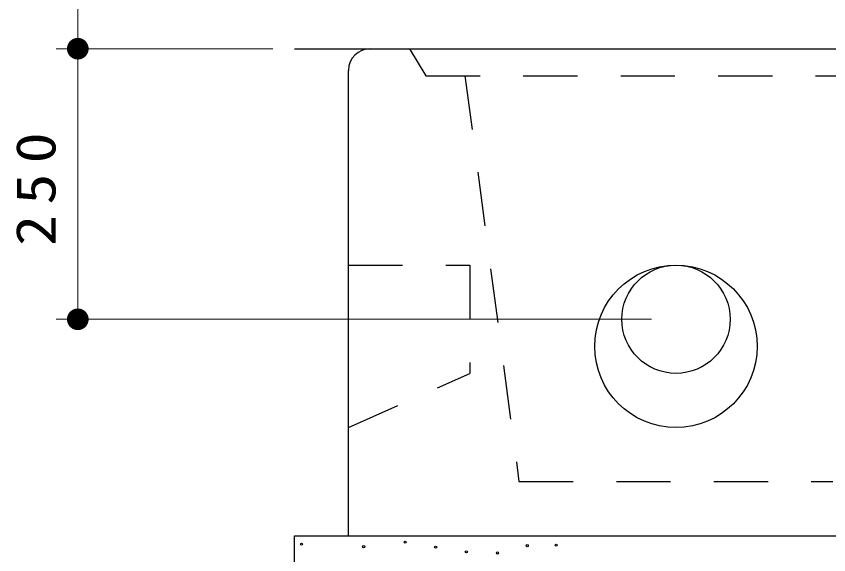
# Model space of a CAD drawing. Units: millimetres on the paper, scale 1:20. Extents: x -365 to 0, y -47 to 257.
# Drawn here: x -332.75 to -295.23, y 97.85 to 122.73 of the extents above; entities that cross this region are included whole.
import ezdxf

# ---------------------------------------------------------------- set-up
doc = ezdxf.new("R2010")
doc.units = ezdxf.units.MM
doc.linetypes.add('USER1', pattern=[4.5, 2.5, -2])
doc.layers.add('LY_1', color=7, linetype='Continuous', lineweight=25)
doc.styles.add('ＭＳ ゴシック', font='')
doc.styles.get('ＭＳ ゴシック').set_extended_font_data('MS Gothic')

# ---------------------------------------------------------------- blocks, each defined once
blk = doc.blocks.new('filled_dot')
at = {"color": 0, "linetype": 'Continuous', "lineweight": -2, "const_width": 1.25}
blk.add_lwpolyline([(-0.625, 0, 1), (0.625, 0, 1)], format="xyb", close=True, dxfattribs=at)

msp = doc.modelspace()

# ---------------------------------------------------------------- linework, layer by layer
at = {"layer": 'LY_1', "lineweight": 13}
for p, q in [((-329.909, 121.228), (-329.909, 149.989)), ((-320.909, 121.228), (-330.909, 121.228)), ((-329.909, 108.728), (-329.909, 121.228)), ((-303.409, 108.728), (-330.909, 108.728))]:
    msp.add_line(p, q, dxfattribs=at)
at = {"layer": 'LY_1'}
for p, q in [((-319.909, 121.228), (-253.159, 121.228)), ((-317.409, 98.728), (-317.409, 120.228)), ((-319.909, 91.228), (-319.909, 98.728)), ((-319.909, 98.728), (-275.409, 98.728))]:
    msp.add_line(p, q, dxfattribs=at)
at = {"layer": 'LY_1', "linetype": 'USER1'}
for p, q in [((-314.584, 121.228), (-313.834, 119.978)), ((-313.834, 119.978), (-289.409, 119.978)), ((-312.034, 119.978), (-309.534, 101.228)), ((-317.409, 111.228), (-311.81, 111.228)), ((-311.81, 111.228), (-311.81, 106.228)), ((-317.409, 103.728), (-311.81, 106.228)), ((-309.534, 101.228), (-295.034, 101.228))]:
    msp.add_line(p, q, dxfattribs=at)
at = {"layer": 'LY_1'}
for centre, radius in [((-302.284, 107.478), 3.75), ((-302.284, 108.728), 2.5), ((-319.579, 98.337), 0.05), ((-314.788, 98.432), 0.05), ((-309.153, 98.274), 0.05), ((-307.819, 98.295), 0.05), ((-316.711, 98.226), 0.05), ((-313.383, 98.202), 0.05), ((-311.964, 97.986), 0.05), ((-310.529, 97.935), 0.05)]:
    msp.add_circle(centre, radius, dxfattribs=at)
msp.add_arc((-316.409, 120.228), 1, 90, 180, dxfattribs=at)

# ---------------------------------------------------------------- block references
at = {"layer": 'LY_1', "lineweight": 13, "xscale": 0.4, "yscale": 0.4}
for p, rotation in [((-329.909, 121.228), 270), ((-329.909, 108.728), 90)]:
    msp.add_blockref('filled_dot', p, dxfattribs=dict(at, rotation=rotation))

# ---------------------------------------------------------------- texts
at = {"layer": 'LY_1', "insert": (-330.909, 114.978), "char_height": 1.833, "attachment_point": 8, "rotation": 90, "style": 'ＭＳ ゴシック'}
msp.add_mtext('\\T1.33;\\W1.15;250', dxfattribs=at)

doc.saveas('drawing.dxf')
